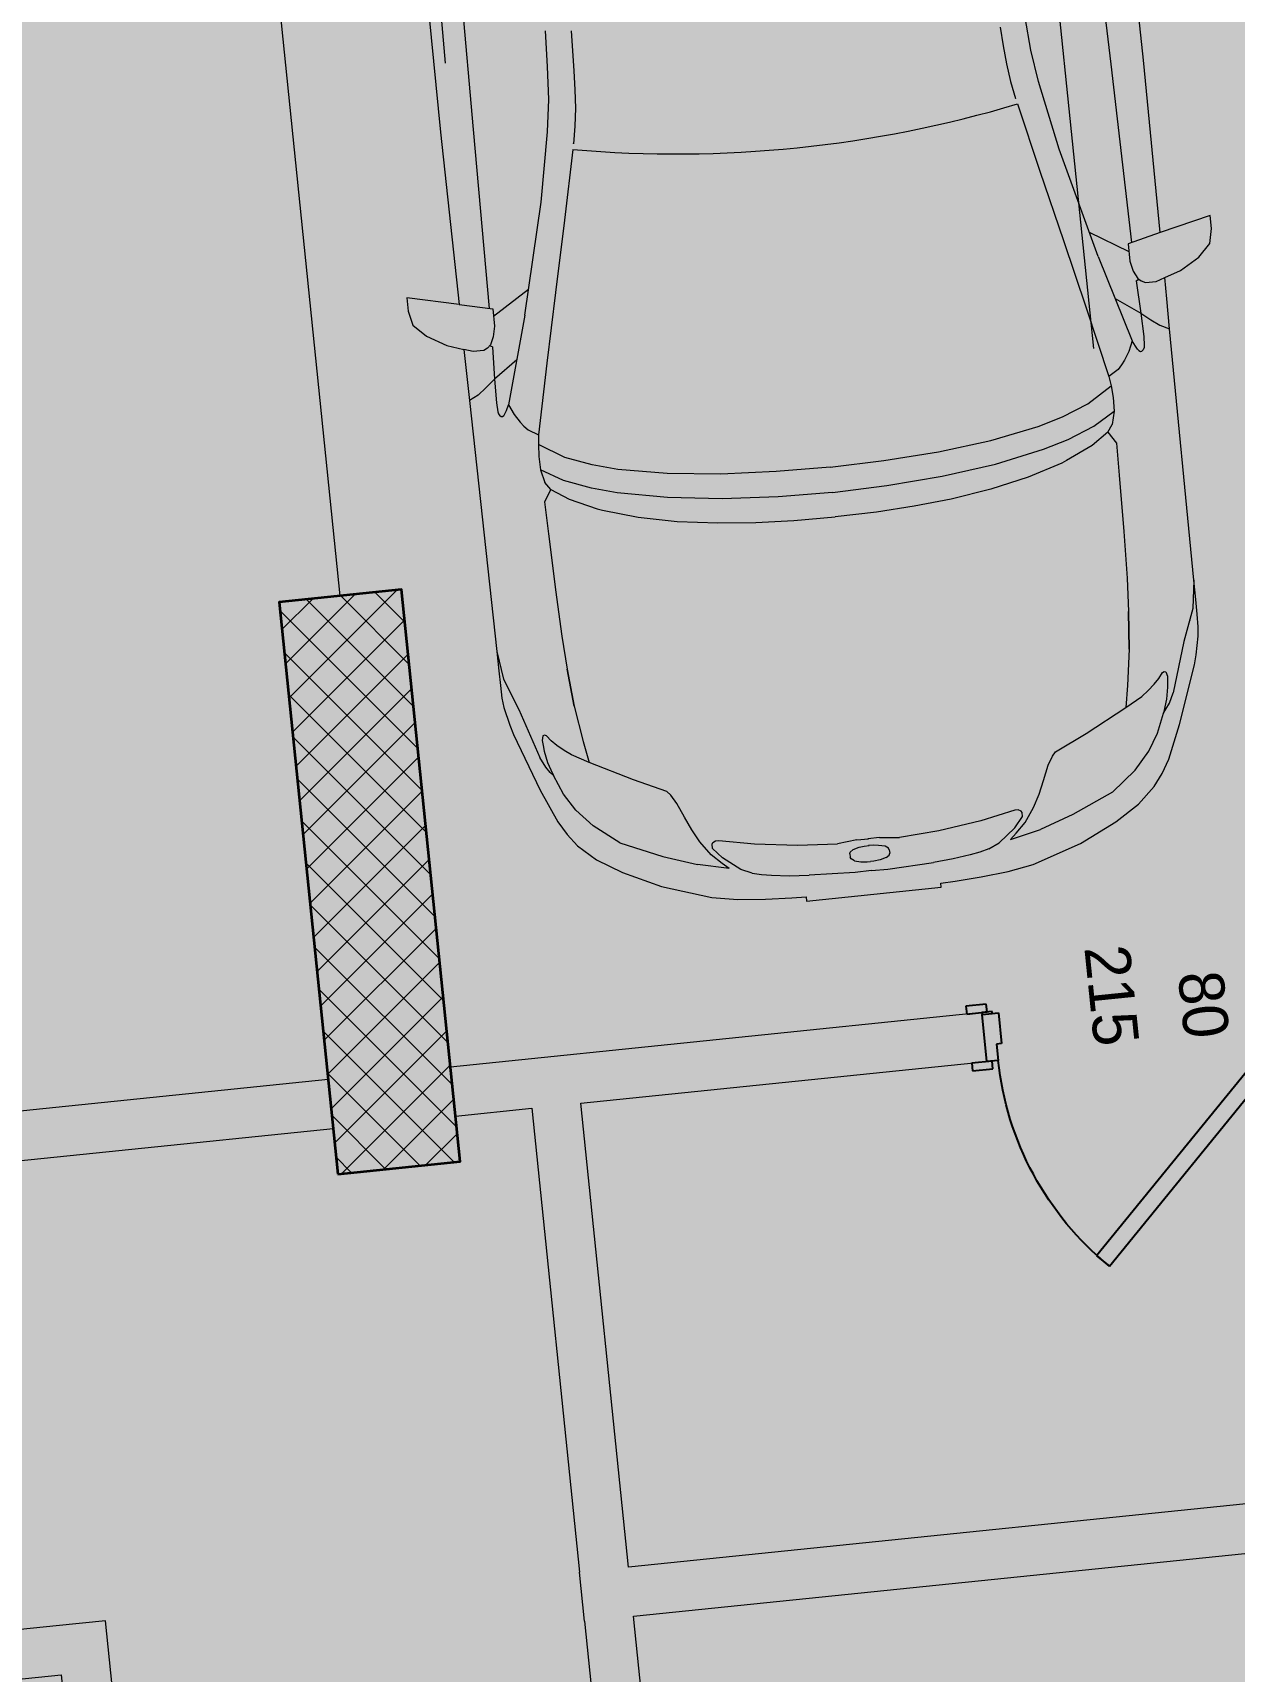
# Model space of a CAD drawing. Header units: millimetres. Extents: x 635850 to 824661, y -5878409 to -5774454.
# Drawn here: x 684148 to 687073, y -5810867 to -5806877 of the extents above; entities that cross this region are included whole.
import ezdxf

# ---------------------------------------------------------------- set-up
doc = ezdxf.new("R2010")
doc.units = ezdxf.units.MM
doc.header["$MEASUREMENT"] = 0
for name, color, linetype, lineweight, true_color in [('0_Pen_No__102', 7, 'Continuous', 13, 0xcccccc), ('0_Pen_No__82', 7, 'Continuous', 20, 0xaaaaaa), ('A - Ndertesa 2 - Veturat_Pen_No__102', 7, 'Continuous', 13, 0xcccccc), ('A - Ndertesa 3 - Veturat_Pen_No__102', 7, 'Continuous', 13, 0xcccccc), ('A - Ndertesa 3 -Muret_Pen_No__102', 7, 'Continuous', 13, 0xcccccc), ('ARCHICAD Door Markers_Pen_No__112', 7, 'Continuous', 13, 0xd5aaaa)]:
    doc.layers.add(name, color=color, linetype=linetype, lineweight=lineweight, true_color=true_color)
for name, color, linetype in [('A - Ndertesa 3 - Shtyllat', 7, 'Continuous'), ('A - Ndertesa 3 -Muret', 7, 'Continuous'), ('ARCHICAD Door Markers', 7, 'Continuous'), ('ARCHICAD Doors', 7, 'Continuous')]:
    doc.layers.add(name, color=color, linetype=linetype)
for name, color, linetype, lineweight in [('A - Ndertesa 3 - Shtyllat_Pen_No__101', 252, 'Continuous', 13), ('A - Ndertesa 3 - Shtyllat_Pen_No__22', 8, 'Continuous', 35), ('A - Ndertesa 3 -Muret_Pen_No__101', 252, 'Continuous', 13), ('A-Ndertesa 3-Fill Bodrumi_Pen_No__121', 255, 'Continuous', 0), ('ARCHICAD Doors_Pen_No__101', 252, 'Continuous', 13), ('ARCHICAD Doors_Pen_No__42', 8, 'Continuous', 25)]:
    doc.layers.add(name, color=color, linetype=linetype, lineweight=lineweight)
doc.styles.add('GENERATED_STYLE_1', font='GOTHIC.TTF')

# ---------------------------------------------------------------- blocks, each defined once
blk = doc.blocks.new('Door 25_4')
at = {"layer": 'ARCHICAD Doors_Pen_No__101', "color": 252, "linetype": 'Continuous', "lineweight": 13}
for p, q in [((-400, 0), (-437, 0)), ((-400, 0), (-437, 0)), ((-400, 0), (-400, -115)), ((-400, 0), (-400, -115)), ((400, 0), (400, -115)), ((400, 0), (400, -115)), ((400, 0), (437, 0)), ((400, 0), (437, 0)), ((-400, -115), (-400, -120)), ((-400, -115), (-400, -120)), ((400, -115), (400, -120)), ((400, -115), (400, -120)), ((-400, -120), (-437, -120)), ((-400, -120), (-437, -120)), ((400, -120), (437, -120)), ((400, -120), (437, -120))]:
    blk.add_line(p, q, dxfattribs=at)
at = {"layer": 'ARCHICAD Doors_Pen_No__42', "color": 8, "linetype": 'Continuous', "lineweight": 25}
for p, q in [((-182.4, 497.8), (-154.1, 526.1)), ((-154.1, 526.1), (372, 0)), ((343.7, -28.3), (-182.4, 497.8)), ((-437, 0), (-437, 19)), ((-437, 19), (-387, 19)), ((-387, 0), (-437, 0)), ((-372, 0), (-400, 0)), ((-400, 0), (-400, -115)), ((-387, 19), (-387, 0)), ((-372, -40), (-372, 0)), ((372, 0), (343.7, -28.3)), ((400, 0), (372, 0)), ((372, 0), (372, -40)), ((387, 19), (437, 19)), ((387, 0), (387, 19)), ((437, 0), (387, 0)), ((400, -115), (400, 0)), ((437, 19), (437, 0)), ((-360, -40), (-372, -40)), ((-360, -115), (-360, -40)), ((372, -40), (360, -40)), ((360, -40), (360, -115)), ((-400, -120), (-400, -115)), ((-400, -115), (-375, -115)), ((-400, -115), (-360, -115)), ((-375, -115), (-375, -120)), ((360, -115), (400, -115)), ((375, -120), (375, -115)), ((375, -115), (400, -115)), ((400, -115), (400, -120)), ((-437, -139), (-437, -120)), ((-437, -120), (-387, -120)), ((-387, -139), (-437, -139)), ((-375, -120), (-400, -120)), ((-387, -120), (-387, -139)), ((400, -120), (375, -120)), ((387, -120), (437, -120)), ((387, -139), (387, -120)), ((437, -139), (387, -139)), ((437, -120), (437, -139))]:
    blk.add_line(p, q, dxfattribs=at)
blk.add_arc((372, 0), 744, 135, 180, dxfattribs=at)
blk = doc.blocks.new('D Marker 25_11')
at = {"layer": 'ARCHICAD Door Markers_Pen_No__112', "color": 9, "lineweight": 13, "true_color": 0xd5aaaa, "char_height": 110, "attachment_point": 7, "rotation": 90, "style": 'GENERATED_STYLE_1'}
for s, insert in [('\\A1;{\\pql;\\pt0;\\fCentury Gothic|b0|i0|c0|p34;80\\fCentury Gothic|b0|i0|c0|p34;\\A1{\\H.66x;\\S^  ;}\\fCentury Gothic|b0|i0|c0|p34;\\fCentury Gothic|b0|i0|c0|p34;}', (-52.2, -166)), ('\\A1;{\\pql;\\pt0;\\fCentury Gothic|b0|i0|c0|p34;215\\fCentury Gothic|b0|i0|c0|p34;\\A1{\\H.66x;\\S^  ;}\\fCentury Gothic|b0|i0|c0|p34;\\fCentury Gothic|b0|i0|c0|p34;}', (167.8, -251.9))]:
    blk.add_mtext(s, dxfattribs=dict(at, insert=insert))
blk = doc.blocks.new('Wall_99', base_point=(687415.6, -5809164.6))
at = {"layer": 'A - Ndertesa 3 -Muret_Pen_No__102', "linetype": 'Continuous', "lineweight": 0, "true_color": 0xcccccc}
for points in [[(685164.9, -5809395.5), (685177.2, -5809514.9), (686470.3, -5809382.3), (686458.1, -5809262.9)], [(684866.5, -5809426.2), (683082, -5809609.2), (683094.3, -5809728.6), (684878.7, -5809545.5)]]:
    blk.add_hatch(color=254, dxfattribs=at).paths.add_polyline_path(points)
at = {"layer": 'A - Ndertesa 3 -Muret_Pen_No__101', "color": 252, "linetype": 'Continuous', "lineweight": 13}
for p, q in [((686458.1, -5809262.9), (686421.3, -5809266.7)), ((686458.6, -5809267.9), (686458.1, -5809262.9)), ((686470.3, -5809382.3), (686458.6, -5809267.9)), ((686470.3, -5809382.3), (686433.5, -5809386))]:
    blk.add_line(p, q, dxfattribs=at)
at = {"layer": 'A - Ndertesa 3 -Muret_Pen_No__101', "color": 252, "linetype": 'Continuous', "lineweight": 13, "flags": 128}
for points in [[(686458.1, -5809262.9), (685164.9, -5809395.5)], [(685481.7, -5809483.7), (686470.3, -5809382.3)], [(684866.5, -5809426.2), (683082, -5809609.2)], [(685177.2, -5809514.9), (685362.4, -5809495.9)], [(683313.1, -5809706.1), (684878.7, -5809545.5)]]:
    blk.add_lwpolyline(points, dxfattribs=at)
at = {"layer": 'ARCHICAD Door Markers', "color": 161, "lineweight": 25, "true_color": 0x40a5ff, "rotation": 185.8572970547422}
blk.add_blockref('D Marker 25_11', (686868.2, -5809341.4), dxfattribs=at)
at = {"layer": 'ARCHICAD Doors', "color": 7, "linetype": 'Continuous', "lineweight": 13, "xscale": -1, "zscale": 1000, "rotation": 185.8572970547422}
blk.add_blockref('Door 25_4', (686868.2, -5809341.4), dxfattribs=at)
blk = doc.blocks.new('Wall_100', base_point=(687493.8, -5810539.9))
at = {"layer": 'A - Ndertesa 3 -Muret_Pen_No__102', "linetype": 'Continuous', "lineweight": 0, "true_color": 0xcccccc}
for points in [[(685609.9, -5810733.2), (687493.8, -5810539.9), (687481.6, -5810420.5), (685597.7, -5810613.8)], [(687600.9, -5810408.3), (687481.6, -5810420.5), (687613.2, -5810527.6)], [(687481.6, -5810420.5), (687493.8, -5810539.9), (687613.2, -5810527.6)], [(685597.7, -5810613.8), (685478.3, -5810626), (685490.5, -5810745.4)], [(685597.7, -5810613.8), (685490.5, -5810745.4), (685609.9, -5810733.2)]]:
    blk.add_hatch(color=254, dxfattribs=at).paths.add_polyline_path(points)
at = {"layer": 'A - Ndertesa 3 -Muret_Pen_No__101', "color": 252, "linetype": 'Continuous', "lineweight": 13, "flags": 128}
for points in [[(687481.6, -5810420.5), (685597.7, -5810613.8)], [(687613.2, -5810527.6), (687600.9, -5810408.3)], [(685609.9, -5810733.2), (687613.2, -5810527.6)], [(685490.5, -5810745.4), (685478.3, -5810626)]]:
    blk.add_lwpolyline(points, dxfattribs=at)
blk = doc.blocks.new('Wall_104', base_point=(685469.5, -5809364.3))
at = {"layer": 'A - Ndertesa 3 -Muret_Pen_No__102', "linetype": 'Continuous', "lineweight": 0, "true_color": 0xcccccc}
blk.add_hatch(color=254, dxfattribs=at).paths.add_polyline_path([(685362.4, -5809495.9), (685478.3, -5810626), (685597.7, -5810613.8), (685481.7, -5809483.7)])
at = {"layer": 'A - Ndertesa 3 -Muret_Pen_No__101', "color": 252, "linetype": 'Continuous', "lineweight": 13, "flags": 128}
for points in [[(685597.7, -5810613.8), (685481.7, -5809483.7)], [(685362.4, -5809495.9), (685478.3, -5810626)]]:
    blk.add_lwpolyline(points, dxfattribs=at)
blk = doc.blocks.new('D Marker 25_14')
at = {"layer": 'ARCHICAD Door Markers_Pen_No__112', "color": 9, "lineweight": 13, "true_color": 0xd5aaaa, "char_height": 110, "attachment_point": 7, "rotation": 270, "style": 'GENERATED_STYLE_1'}
for s, insert in [('\\A1;{\\pql;\\pt0;\\fCentury Gothic|b0|i0|c0|p34;215\\fCentury Gothic|b0|i0|c0|p34;\\A1{\\H.66x;\\S^  ;}\\fCentury Gothic|b0|i0|c0|p34;\\fCentury Gothic|b0|i0|c0|p34;}', (-167.8, 131.9)), ('\\A1;{\\pql;\\pt0;\\fCentury Gothic|b0|i0|c0|p34;80\\fCentury Gothic|b0|i0|c0|p34;\\A1{\\H.66x;\\S^  ;}\\fCentury Gothic|b0|i0|c0|p34;\\fCentury Gothic|b0|i0|c0|p34;}', (52.2, 46))]:
    blk.add_mtext(s, dxfattribs=dict(at, insert=insert))
blk = doc.blocks.new('Wall_109', base_point=(684605.2, -5814658.2))
at = {"layer": 'A - Ndertesa 3 -Muret_Pen_No__102', "linetype": 'Continuous', "lineweight": 0, "true_color": 0xcccccc}
for points in [[(684324.4, -5810744.4), (684205, -5810756.7), (684217.2, -5810876)], [(684217.2, -5810876), (684336.6, -5810863.8), (684324.4, -5810744.4)], [(684217.2, -5810876), (684274.8, -5811437.6), (684394.2, -5811425.4), (684336.6, -5810863.8)], [(684475.9, -5812221.2), (684356.5, -5812233.4), (684605.2, -5814658.2), (684724.6, -5814645.9)]]:
    blk.add_hatch(color=254, dxfattribs=at).paths.add_polyline_path(points)
at = {"layer": 'A - Ndertesa 3 -Muret_Pen_No__101', "color": 252, "linetype": 'Continuous', "lineweight": 13}
for p, q in [((684274.8, -5811437.6), (684271.1, -5811400.8)), ((684394.2, -5811425.4), (684390.4, -5811388.6)), ((684279.8, -5811437.1), (684274.8, -5811437.6)), ((684394.2, -5811425.4), (684279.8, -5811437.1)), ((684361.5, -5812232.9), (684356.5, -5812233.4)), ((684356.5, -5812233.4), (684360.3, -5812270.3)), ((684475.9, -5812221.2), (684361.5, -5812232.9)), ((684475.9, -5812221.2), (684479.6, -5812258))]:
    blk.add_line(p, q, dxfattribs=at)
at = {"layer": 'A - Ndertesa 3 -Muret_Pen_No__101', "color": 252, "linetype": 'Continuous', "lineweight": 13, "flags": 128}
for points in [[(684324.4, -5810744.4), (684205, -5810756.7)], [(684394.2, -5811425.4), (684324.4, -5810744.4)], [(684217.2, -5810876), (684274.8, -5811437.6)], [(684356.5, -5812233.4), (684605.2, -5814658.2)], [(684486.1, -5812320.7), (684475.9, -5812221.2)], [(684724.6, -5814645.9), (684498.3, -5812440.1)]]:
    blk.add_lwpolyline(points, dxfattribs=at)
at = {"layer": 'ARCHICAD Door Markers', "color": 161, "lineweight": 25, "true_color": 0x40a5ff, "rotation": 95.85729705474222}
blk.add_blockref('D Marker 25_14', (684315.7, -5811835.5), dxfattribs=at)
at = {"layer": 'ARCHICAD Doors', "color": 7, "linetype": 'Continuous', "lineweight": 13, "zscale": 1000, "rotation": 275.8572970547422}
blk.add_blockref('Door 25_4', (684435, -5811823.3), dxfattribs=at)
blk = doc.blocks.new('D Marker 25_13')
at = {"layer": 'ARCHICAD Door Markers_Pen_No__112', "color": 9, "lineweight": 13, "true_color": 0xd5aaaa, "char_height": 110, "attachment_point": 7, "rotation": 90, "style": 'GENERATED_STYLE_1'}
for s, insert in [('\\A1;{\\pql;\\pt0;\\fCentury Gothic|b0|i0|c0|p34;215\\fCentury Gothic|b0|i0|c0|p34;\\A1{\\H.66x;\\S^  ;}\\fCentury Gothic|b0|i0|c0|p34;\\fCentury Gothic|b0|i0|c0|p34;}', (167.8, -125.9)), ('\\A1;{\\pql;\\pt0;\\fCentury Gothic|b0|i0|c0|p34;80\\fCentury Gothic|b0|i0|c0|p34;\\A1{\\H.66x;\\S^  ;}\\fCentury Gothic|b0|i0|c0|p34;\\fCentury Gothic|b0|i0|c0|p34;}', (-52.2, -125.9))]:
    blk.add_mtext(s, dxfattribs=dict(at, insert=insert))
blk = doc.blocks.new('Wall_110', base_point=(685609.9, -5810733.2))
at = {"layer": 'A - Ndertesa 3 -Muret_Pen_No__102', "linetype": 'Continuous', "lineweight": 0, "true_color": 0xcccccc}
for points in [[(685609.9, -5810733.2), (685490.5, -5810745.4), (685786.7, -5813632.3), (685906.1, -5813620)], [(685868.3, -5814428.1), (685878.5, -5814527.6), (685997.9, -5814515.3), (685987.7, -5814415.8)]]:
    blk.add_hatch(color=254, dxfattribs=at).paths.add_polyline_path(points)
at = {"layer": 'A - Ndertesa 3 -Muret_Pen_No__101', "color": 252, "linetype": 'Continuous', "lineweight": 13}
for p, q in [((685786.7, -5813632.3), (685782.9, -5813595.5)), ((685906.1, -5813620), (685902.3, -5813583.2)), ((685786.7, -5813632.3), (685901.1, -5813620.5)), ((685901.1, -5813620.5), (685906.1, -5813620)), ((685868.3, -5814428.1), (685982.7, -5814416.3)), ((685868.3, -5814428.1), (685872.1, -5814464.9)), ((685982.7, -5814416.3), (685987.7, -5814415.8)), ((685987.7, -5814415.8), (685991.5, -5814452.6))]:
    blk.add_line(p, q, dxfattribs=at)
at = {"layer": 'A - Ndertesa 3 -Muret_Pen_No__101', "color": 252, "linetype": 'Continuous', "lineweight": 13, "flags": 128}
for points in [[(685490.5, -5810745.4), (685640, -5812202.3)], [(685906.1, -5813620), (685609.9, -5810733.2)], [(685652.3, -5812321.7), (685786.7, -5813632.3)], [(685868.3, -5814428.1), (685878.5, -5814527.6)], [(685997.9, -5814515.3), (685987.7, -5814415.8)]]:
    blk.add_lwpolyline(points, dxfattribs=at)
at = {"layer": 'ARCHICAD Door Markers', "color": 161, "lineweight": 25, "true_color": 0x40a5ff, "rotation": 275.8572970547422}
blk.add_blockref('D Marker 25_13', (685946.9, -5814017.9), dxfattribs=at)
at = {"layer": 'ARCHICAD Doors', "color": 7, "linetype": 'Continuous', "lineweight": 13, "xscale": -1, "zscale": 1000, "rotation": 95.85729705474223}
blk.add_blockref('Door 25_4', (685827.5, -5814030.2), dxfattribs=at)
blk = doc.blocks.new('Wall_112', base_point=(684217.2, -5810876))
at = {"layer": 'A - Ndertesa 3 -Muret_Pen_No__102', "linetype": 'Continuous', "lineweight": 0, "true_color": 0xcccccc}
for points in [[(684205, -5810756.7), (680351.9, -5811151.9), (680364.2, -5811271.3), (684217.2, -5810876)], [(677701.4, -5811423.8), (677713.6, -5811543.2), (679568.3, -5811352.9), (679556.1, -5811233.6)]]:
    blk.add_hatch(color=254, dxfattribs=at).paths.add_polyline_path(points)
at = {"layer": 'A - Ndertesa 3 -Muret_Pen_No__101', "color": 252, "linetype": 'Continuous', "lineweight": 13}
for p, q in [((680351.9, -5811151.9), (680388.7, -5811148.2)), ((680351.9, -5811151.9), (680363.6, -5811266.3)), ((679556.1, -5811233.6), (679519.3, -5811237.3)), ((679556.1, -5811233.6), (679567.8, -5811348)), ((680363.6, -5811266.3), (680364.2, -5811271.3)), ((680364.2, -5811271.3), (680401, -5811267.5)), ((679568.3, -5811352.9), (679531.5, -5811356.7)), ((679567.8, -5811348), (679568.3, -5811352.9))]:
    blk.add_line(p, q, dxfattribs=at)
at = {"layer": 'A - Ndertesa 3 -Muret_Pen_No__101', "color": 252, "linetype": 'Continuous', "lineweight": 13, "flags": 128}
for points in [[(684205, -5810756.7), (683429.1, -5810836.3)], [(680364.2, -5811271.3), (684217.2, -5810876)], [(683309.7, -5810848.5), (681211.8, -5811063.7)], [(681092.5, -5811076), (680351.9, -5811151.9)], [(679556.1, -5811233.6), (679456.6, -5811243.8)], [(679337.2, -5811256), (677701.4, -5811423.8)], [(677713.6, -5811543.2), (679568.3, -5811352.9)]]:
    blk.add_lwpolyline(points, dxfattribs=at)
at = {"layer": 'ARCHICAD Door Markers', "color": 161, "lineweight": 25, "true_color": 0x40a5ff, "rotation": 185.8572970547422}
blk.add_blockref('D Marker 25_13', (679966.2, -5811312.1), dxfattribs=at)
at = {"layer": 'ARCHICAD Doors', "color": 7, "linetype": 'Continuous', "lineweight": 13, "xscale": -1, "zscale": 1000, "rotation": 5.857297054742201}
blk.add_blockref('Door 25_4', (679954, -5811192.8), dxfattribs=at)
blk = doc.blocks.new('Column_114', base_point=(684967.9, -5808944.4))
at = {"layer": 'A - Ndertesa 3 - Shtyllat_Pen_No__101', "linetype": 'Continuous', "lineweight": 13}
h = blk.add_hatch(dxfattribs=at)
h.set_pattern_fill('Concrete_Block', color=252, style=0, pattern_type=2)
h.set_pattern_definition([(45, (664183.82, -5827429.525), (-45.96194, 45.96194), []), (135, (664183.82, -5827429.525), (45.96194, 45.96194), [])])
h.paths.add_polyline_path([(684890.1, -5809656.1), (685188.5, -5809625.5), (685045.6, -5808232.8), (684747.2, -5808263.4)])
at = {"layer": 'A - Ndertesa 3 - Shtyllat_Pen_No__22', "color": 8, "linetype": 'Continuous', "lineweight": 35, "flags": 128}
blk.add_lwpolyline([(684890.1, -5809656.1), (685188.5, -5809625.5), (685045.6, -5808232.8), (684747.2, -5808263.4)], close=True, dxfattribs=at)
blk = doc.blocks.new('Car 05 25_2')
at = {"layer": 'A - Ndertesa 2 - Veturat_Pen_No__102', "color": 254, "linetype": 'Continuous', "lineweight": 13, "true_color": 0xcccccc}
for p, q in [((1957.8, 858.1), (1977.2, 777.4)), ((2075.3, 835.7), (2067.9, 857.7)), ((2182.3, 834.1), (2193.2, 856.5)), ((2808, 852.6), (2876.9, 843.3)), ((2876.9, 843.3), (2954.2, 813.7)), ((2063.4, 792.3), (2070.4, 799.9)), ((2070.4, 799.9), (2075.2, 809.4)), ((2075.2, 809.4), (2075.3, 835.7)), ((2148, 790.5), (2166.8, 813.8)), ((2166.8, 813.8), (2182.3, 834.1)), ((2904.1, 832.9), (2905.1, 832.8)), ((2954.2, 813.7), (3075.8, 774.7)), ((1108.6, 774), (1537.6, 780)), ((1537.6, 780), (1975, 786.1)), ((1939.2, 686.2), (1995.9, 777.4)), ((1977.2, 777.4), (2019.6, 777.4)), ((2000.4, 701.6), (2213.5, 763)), ((2019.6, 777.4), (2044.5, 783.1)), ((2044.5, 783.1), (2063.4, 792.3)), ((2068.7, 787.7), (2065.4, 794.5)), ((2068.7, 787.7), (2148, 790.5)), ((2106.5, 732.2), (2148, 790.5)), ((2148, 790.5), (2205.6, 792.2)), ((2205.6, 792.2), (2227.2, 791)), ((2226.6, 769.9), (2213.5, 763)), ((2213.5, 763), (2238.3, 752.2)), ((2234.4, 774), (2226.6, 769.9)), ((2227.2, 791), (2232.6, 790)), ((2232.6, 790), (2237.9, 787.3)), ((2238.5, 776.9), (2234.4, 774)), ((2240.8, 784), (2237.9, 787.3)), ((2238.5, 776.9), (2240.9, 780.5)), ((2240.9, 780.5), (2240.8, 784)), ((3022.5, 758.3), (3023.7, 762.5)), ((3024.5, 753.7), (3022.5, 758.3)), ((3023.7, 762.5), (3034.6, 765.1)), ((3034.6, 765.1), (3046.9, 763.8)), ((3046.9, 763.8), (3060.9, 762.9)), ((3060.9, 762.9), (3089.9, 757.4)), ((3100.5, 763.1), (3075.8, 774.7)), ((3114.1, 753.3), (3100.5, 763.1)), ((2238.3, 752.2), (2258.5, 739.7)), ((2258.5, 739.7), (2269, 731.1)), ((2269, 731.1), (2278.8, 722)), ((2278.8, 722), (2293.8, 697.7)), ((3037.9, 743.5), (3024.5, 753.7)), ((3050.6, 730.7), (3037.9, 743.5)), ((3064.5, 714.6), (3050.6, 730.7)), ((3089.9, 757.4), (3108.4, 751.4)), ((3108.4, 751.4), (3122.9, 746.4)), ((3122.9, 746.4), (3114.1, 753.3)), ((3170.1, 726.6), (3122.9, 746.4)), ((3211.7, 701), (3170.1, 726.6)), ((2000.4, 701.6), (1730.4, 633.8)), ((2122, 660), (2293.8, 697.7)), ((2293.8, 697.7), (2317.2, 700.7)), ((2293.8, 697.6), (2293.8, 697.7)), ((2317.2, 700.7), (2345.7, 702.7)), ((2355.1, 639.9), (2317.2, 700.7)), ((2345.7, 702.7), (2378.9, 702)), ((2410.1, 649.1), (2378.9, 702)), ((2378.9, 702), (2410.6, 694.2)), ((2410.6, 694.2), (2410.6, 694.2)), ((2428.7, 681.7), (2410.6, 694.2)), ((2428.7, 681.7), (2457.3, 700)), ((2428.8, 681.7), (2428.7, 681.7)), ((2428.8, 681.7), (2456.7, 639.8)), ((2457.3, 700), (2535.5, 698)), ((2535.4, 698), (2673.2, 695.5)), ((2535.5, 698), (2535.5, 698)), ((2673.2, 695.5), (2787.2, 691.5)), ((2787.2, 691.5), (2868.4, 687.2)), ((2868.4, 687.2), (2959.7, 679)), ((2959.7, 679), (2868.4, 687.2)), ((2959.7, 679), (3047.2, 666.2)), ((3077, 697.8), (3064.5, 714.6)), ((3100, 656.6), (3077, 697.8)), ((3254.3, 663.2), (3211.7, 701)), ((1952.8, 621.3), (2122, 660)), ((2379.8, 575.4), (2355.1, 639.9)), ((2436, 583.2), (2410.1, 649.1)), ((2456.7, 639.8), (2487.2, 574.3)), ((3047.2, 666.2), (3100, 656.6)), ((3152.9, 553.9), (3100, 656.6)), ((3301.9, 602.8), (3254.3, 663.2)), ((1562, 600.6), (1483.9, 590.1)), ((1730.4, 633.8), (1562, 600.6)), ((1779.6, 581.8), (1952.8, 621.3)), ((3301.9, 602.8), (3346, 501.4)), ((1483.9, 590.1), (1403, 584.4)), ((1610.7, 544.1), (1779.6, 581.8)), ((2397.3, 514.3), (2379.8, 575.4)), ((2453.6, 521.6), (2436, 583.2)), ((2487.2, 574.3), (2491.8, 562)), ((2491.8, 562), (2517.9, 477)), ((1420.5, 521.7), (1466.6, 524)), ((1466.6, 524), (1510.9, 527.6)), ((1510.9, 527.6), (1554.3, 533.1)), ((1554.3, 533.1), (1596.8, 541)), ((1597.3, 541.2), (1596.7, 540.9)), ((2477.6, 401.1), (2453.6, 521.6)), ((3189.6, 475.6), (3152.9, 553.9)), ((2419.3, 395.7), (2397.3, 514.3)), ((3346, 501.4), (3374.3, 419.6)), ((2517.9, 477), (2537.5, 384.1)), ((3199.4, 466.8), (3189.6, 475.6)), ((3220.7, 454.4), (3199.4, 466.8)), ((3256.1, 439.2), (3220.7, 454.4)), ((3288.4, 425.1), (3256.1, 439.2)), ((2493.9, 269.1), (2477.6, 401.1)), ((3319.4, 408.4), (3288.4, 425.1)), ((3353.5, 384.3), (3319.4, 408.4)), ((3391.1, 344.2), (3374.3, 419.6)), ((2433.7, 266.1), (2419.3, 395.7)), ((2537.5, 384.1), (2551.5, 285.6)), ((3321.2, 370.5), (3321, 362.1)), ((3321, 362.1), (3338.3, 276.9)), ((3324.7, 377.3), (3321.2, 370.5)), ((3328.3, 379.6), (3324.7, 377.3)), ((3338.5, 379.5), (3328.3, 379.6)), ((3363.6, 357.8), (3338.5, 379.5)), ((3377.2, 360), (3353.5, 384.3)), ((3391.1, 344.2), (3377.2, 360)), ((3396.7, 315.8), (3363.6, 357.8)), ((2551.5, 285.6), (2559.7, 193.7)), ((3408.1, 289.4), (3396.7, 315.8)), ((3408.1, 289.4), (3413.8, 267.3)), ((2441.6, 132), (2433.7, 266.1)), ((2503.1, 133.2), (2493.9, 269.1)), ((3338.3, 276.9), (3351.9, 172.7)), ((3413.8, 267.3), (3418.5, 242.9)), ((3418.5, 242.9), (3424, 200.7)), ((3424, 200.7), (3427.7, 152)), ((2559.7, 193.7), (2564.4, 101.2)), ((3351.9, 172.7), (3358.3, 75.9)), ((2444, 0), (2441.6, 132)), ((2506, 0), (2503.1, 133.2)), ((3432.4, 40), (3427.7, 152)), ((2564.4, 101.2), (2566, 0)), ((3354, 27.9), (3358.3, 75.9)), ((3382, 46.6), (3376.3, 39)), ((3386.2, 48.4), (3382, 46.6)), ((3386.2, 48.4), (3394.3, 48.4)), ((3398.5, 46.6), (3394.3, 48.4)), ((3404.2, 39), (3398.5, 46.6)), ((3431.8, 57.4), (3431.8, 56.8)), ((3432, 0), (3432.4, 40)), ((2444, 0), (2441.6, -132)), ((2564.4, -101.2), (2566, 0)), ((3354, 27.9), (3354, -0.8)), ((3354, -27.9), (3354, 0.8)), ((3370.9, 11.7), (3370.3, -0.8)), ((3370.9, -11.7), (3370.3, 0.8)), ((3372.5, 23.7), (3370.9, 11.7)), ((3376.3, 39), (3372.5, 23.7)), ((3404.2, 39), (3408, 23.7)), ((3408, 23.7), (3409.8, 8.1)), ((3409.8, 8.1), (3409.8, 0)), ((3432, 0), (3432.4, -40)), ((2506, 0), (2503.1, -133.2)), ((3354, -27.9), (3358.3, -75.9)), ((3372.5, -23.7), (3370.9, -11.7)), ((3376.3, -39), (3372.5, -23.7)), ((3382, -46.6), (3376.3, -39)), ((3404.2, -39), (3398.5, -46.6)), ((3404.2, -39), (3408, -23.7)), ((3408, -23.7), (3409.8, -8.1)), ((3409.8, -8.1), (3409.8, 0)), ((3351.9, -172.7), (3358.3, -75.9)), ((3386.2, -48.4), (3382, -46.6)), ((3386.2, -48.4), (3394.3, -48.4)), ((3398.5, -46.6), (3394.3, -48.4)), ((3432.4, -40), (3427.7, -152)), ((3431.8, -57.4), (3431.8, -56.8)), ((2559.7, -193.7), (2564.4, -101.2)), ((2441.6, -132), (2433.7, -266.1)), ((2503.1, -133.2), (2493.9, -269.1)), ((3424, -200.7), (3427.7, -152)), ((2551.5, -285.6), (2559.7, -193.7)), ((3338.3, -276.9), (3351.9, -172.7)), ((3418.5, -242.9), (3424, -200.7)), ((2433.7, -266.1), (2419.3, -395.7)), ((2493.9, -269.1), (2477.6, -401.1)), ((3321, -362.1), (3338.3, -276.9)), ((3408.1, -289.4), (3413.8, -267.3)), ((3413.8, -267.3), (3418.5, -242.9)), ((2537.5, -384.1), (2551.5, -285.6)), ((3396.7, -315.8), (3363.6, -357.8)), ((3408.1, -289.4), (3396.7, -315.8)), ((3363.6, -357.8), (3338.5, -379.5)), ((3391.1, -344.2), (3374.3, -419.6)), ((3391.1, -344.2), (3377.2, -360)), ((2419.3, -395.7), (2397.3, -514.3)), ((2517.9, -477), (2537.5, -384.1)), ((3353.5, -384.3), (3319.4, -408.4)), ((3321.2, -370.5), (3321, -362.1)), ((3324.7, -377.3), (3321.2, -370.5)), ((3328.3, -379.6), (3324.7, -377.3)), ((3338.5, -379.5), (3328.3, -379.6)), ((3377.2, -360), (3353.5, -384.3)), ((2477.6, -401.1), (2453.6, -521.6)), ((3288.4, -425.1), (3256.1, -439.2)), ((3319.4, -408.4), (3288.4, -425.1)), ((3346, -501.4), (3374.3, -419.6)), ((2491.8, -562), (2517.9, -477)), ((3189.6, -475.6), (3152.9, -553.9)), ((3199.4, -466.8), (3189.6, -475.6)), ((3220.7, -454.4), (3199.4, -466.8)), ((3256.1, -439.2), (3220.7, -454.4)), ((1322.6, -518.1), (1420.5, -521.7)), ((2397.3, -514.3), (2379.8, -575.4)), ((3301.9, -602.8), (3346, -501.4)), ((1420.5, -521.7), (1466.6, -524)), ((1466.6, -524), (1510.9, -527.6)), ((1510.9, -527.6), (1554.3, -533.1)), ((1554.3, -533.1), (1596.8, -541)), ((1597.3, -541.2), (1596.7, -540.9)), ((1610.7, -544.1), (1779.6, -581.8)), ((2453.6, -521.6), (2436, -583.2)), ((3152.9, -553.9), (3100, -656.6)), ((1403, -584.4), (1316.1, -580.5)), ((1483.9, -590.1), (1403, -584.4)), ((1562, -600.6), (1483.9, -590.1)), ((1779.6, -581.8), (1952.8, -621.3)), ((2379.8, -575.4), (2355.1, -639.9)), ((2436, -583.2), (2410.1, -649.1)), ((2456.7, -639.8), (2487.2, -574.3)), ((2487.2, -574.3), (2491.8, -562)), ((1730.4, -633.8), (1562, -600.6)), ((2000.4, -701.6), (1730.4, -633.8)), ((1952.8, -621.3), (2122, -660)), ((3301.9, -602.8), (3254.3, -663.2)), ((2122, -660), (2293.8, -697.7)), ((2355.1, -639.9), (2317.2, -700.7)), ((2410.1, -649.1), (2378.9, -702)), ((2428.8, -681.7), (2456.7, -639.8)), ((2959.7, -679), (3047.2, -666.2)), ((3047.2, -666.2), (3100, -656.6)), ((3100, -656.6), (3077, -697.8)), ((3254.3, -663.2), (3211.7, -701)), ((1939.2, -686.2), (1995.9, -777.4)), ((2000.4, -701.6), (2213.5, -763)), ((2278.8, -722), (2293.8, -697.7)), ((2293.8, -697.6), (2293.8, -697.7)), ((2293.8, -697.7), (2317.2, -700.7)), ((2317.2, -700.7), (2345.7, -702.7)), ((2345.7, -702.7), (2378.9, -702)), ((2378.9, -702), (2410.6, -694.2)), ((2428.7, -681.7), (2410.6, -694.2)), ((2410.6, -694.2), (2410.6, -694.2)), ((2428.8, -681.7), (2428.7, -681.7)), ((2428.7, -681.7), (2457.3, -700)), ((2457.3, -700), (2535.5, -698)), ((2535.4, -698), (2673.2, -695.5)), ((2535.5, -698), (2535.5, -698)), ((2673.2, -695.5), (2787.2, -691.5)), ((2787.2, -691.5), (2868.4, -687.2)), ((2868.4, -687.2), (2959.7, -679)), ((2959.7, -679), (2868.4, -687.2)), ((3064.5, -714.6), (3050.6, -730.7)), ((3077, -697.8), (3064.5, -714.6)), ((3211.7, -701), (3170.1, -726.6)), ((2106.5, -732.2), (2148, -790.5)), ((2213.5, -763), (2238.3, -752.2)), ((2238.3, -752.2), (2258.5, -739.7)), ((2258.5, -739.7), (2269, -731.1)), ((2269, -731.1), (2278.8, -722)), ((3024.5, -753.7), (3022.5, -758.3)), ((3037.9, -743.5), (3024.5, -753.7)), ((3050.6, -730.7), (3037.9, -743.5)), ((3060.9, -762.9), (3089.9, -757.4)), ((3089.9, -757.4), (3108.4, -751.4)), ((3114.1, -753.3), (3100.5, -763.1)), ((3108.4, -751.4), (3122.9, -746.4)), ((3122.9, -746.4), (3114.1, -753.3)), ((3170.1, -726.6), (3122.9, -746.4)), ((1108.6, -774), (1537.6, -780)), ((1537.6, -780), (1975, -786.1)), ((1957.8, -858.1), (1977.2, -777.4)), ((1977.2, -777.4), (2019.6, -777.4)), ((2019.6, -777.4), (2044.5, -783.1)), ((2044.5, -783.1), (2063.4, -792.3)), ((2063.4, -792.3), (2070.4, -799.9)), ((2068.7, -787.7), (2065.4, -794.5)), ((2068.7, -787.7), (2148, -790.5)), ((2148, -790.5), (2166.8, -813.8)), ((2148, -790.5), (2205.6, -792.2)), ((2205.6, -792.2), (2227.2, -791)), ((2226.6, -769.9), (2213.5, -763)), ((2234.4, -774), (2226.6, -769.9)), ((2227.2, -791), (2232.6, -790)), ((2232.6, -790), (2237.9, -787.3)), ((2238.5, -776.9), (2234.4, -774)), ((2240.8, -784), (2237.9, -787.3)), ((2238.5, -776.9), (2240.9, -780.5)), ((2240.9, -780.5), (2240.8, -784)), ((2954.2, -813.7), (3075.8, -774.7)), ((3022.5, -758.3), (3023.7, -762.5)), ((3023.7, -762.5), (3034.6, -765.1)), ((3034.6, -765.1), (3046.9, -763.8)), ((3046.9, -763.8), (3060.9, -762.9)), ((3100.5, -763.1), (3075.8, -774.7)), ((1220.1, -829.1), (1369.7, -831.5)), ((2075.3, -835.7), (2067.9, -857.7)), ((2070.4, -799.9), (2075.2, -809.4)), ((2075.2, -809.4), (2075.3, -835.7)), ((2166.8, -813.8), (2182.3, -834.1)), ((2182.3, -834.1), (2193.2, -856.5)), ((2876.9, -843.3), (2954.2, -813.7)), ((2808, -852.6), (2876.9, -843.3))]:
    blk.add_line(p, q, dxfattribs=at)
at = {"layer": 'A - Ndertesa 2 - Veturat_Pen_No__102', "color": 254, "linetype": 'Continuous', "lineweight": 13, "true_color": 0xcccccc, "flags": 128}
blk.add_lwpolyline([(1129.9, -858.5), (1536.1, -860.4), (1957.8, -858.1), (1928.9, -983.2), (1961.1, -983.2), (1996.9, -974.9), (2026.9, -945), (2054.6, -897.6), (2067.9, -857.7), (2119.9, -857.4), (2193.2, -856.5), (2808, -852.6), (2855.7, -852.6), (2891.4, -852.5), (2922.5, -852), (2945.2, -849.4), (2989.6, -839.6), (3013.6, -833.1), (3154.3, -782.6), (3235.9, -747.6), (3269.1, -728.3), (3298.6, -705.6), (3337.3, -663.4), (3374.5, -603.6), (3418.4, -512.7), (3457.5, -393.1), (3468.3, -330.9), (3474.5, -263.7), (3478.3, -199.9), (3479.4, -164.9), (3489.5, -164.9), (3489.5, 164.9), (3479.4, 164.9), (3478.3, 199.9), (3474.5, 263.7), (3468.3, 330.9), (3457.5, 393.1), (3418.4, 512.7), (3374.5, 603.6), (3337.3, 663.4), (3298.6, 705.6), (3269.1, 728.3), (3235.9, 747.6), (3154.3, 782.6), (3013.6, 833.1), (2989.6, 839.6), (2945.2, 849.4), (2922.5, 852), (2891.4, 852.5), (2855.7, 852.6), (2808, 852.6), (2193.2, 856.5), (2119.9, 857.4), (2067.9, 857.7), (2054.6, 897.6), (2026.9, 945), (1996.9, 974.9), (1961.1, 983.2), (1928.9, 983.2), (1957.8, 858.1), (1536.1, 860.4), (1129.9, 858.5)], dxfattribs=at)
at = {"layer": 'A - Ndertesa 2 - Veturat_Pen_No__102', "color": 254, "linetype": 'Continuous', "lineweight": 13, "true_color": 0xcccccc}
blk.add_arc((-1245.2, 0), 2907.3, 349.2142, 10.7858, dxfattribs=at)

msp = doc.modelspace()

# ---------------------------------------------------------------- hatches: boundary and pattern name
at = {"layer": 'A-Ndertesa 3-Fill Bodrumi_Pen_No__121', "linetype": 'Continuous', "lineweight": 0, "true_color": 0x3f3f3f}
msp.add_hatch(color=250, dxfattribs=at).paths.add_polyline_path([(703555.3, -5790235.6), (707005.6, -5823868.4), (679022.7, -5825475.9), (675700.6, -5793093.2)])

# ---------------------------------------------------------------- linework, layer by layer
at = {"layer": '0_Pen_No__102', "color": 254, "linetype": 'Continuous', "lineweight": 13, "true_color": 0xcccccc, "flags": 128}
msp.add_lwpolyline([(686730.7, -5807645.4), (686587.5, -5806248.6)], dxfattribs=at)
at = {"layer": '0_Pen_No__82', "color": 253, "linetype": 'Continuous', "lineweight": 20, "true_color": 0xaaaaaa, "flags": 128}
msp.add_lwpolyline([(684896.4, -5808248.1), (684627.9, -5805630.7)], dxfattribs=at)

# ---------------------------------------------------------------- block references
at = {"layer": 'A - Ndertesa 3 - Shtyllat', "color": 8, "lineweight": 35}
msp.add_blockref('Column_114', (684967.9, -5808944.4), dxfattribs=at)
at = {"layer": 'A - Ndertesa 3 - Veturat_Pen_No__102', "color": 254, "linetype": 'Continuous', "lineweight": 13, "true_color": 0xcccccc, "zscale": 1000, "rotation": 275.8572970547422}
msp.add_blockref('Car 05 25_2', (685839.2, -5805503.2), dxfattribs=at)
at = {"layer": 'A - Ndertesa 3 -Muret', "color": 252, "lineweight": 13}
for name, p in [('Wall_99', (687415.6, -5809164.6)), ('Wall_104', (685469.5, -5809364.3)), ('Wall_100', (687493.8, -5810539.9)), ('Wall_112', (684217.2, -5810876)), ('Wall_109', (684605.2, -5814658.2)), ('Wall_110', (685609.9, -5810733.2))]:
    msp.add_blockref(name, p, dxfattribs=at)

doc.saveas('drawing.dxf')
